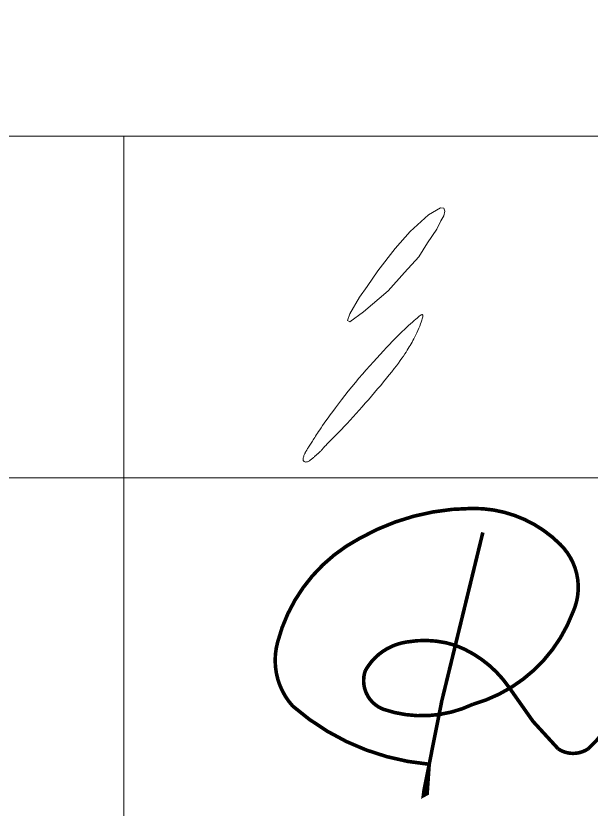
# Model space of a CAD drawing. Header units: millimetres. Extents: x 567980 to 569430, y 2065777 to 2066666.
# Drawn here: x 569346.5 to 569388.1, y 2066126.5 to 2066183.9 of the extents above; entities that cross this region are included whole.
import ezdxf

# ---------------------------------------------------------------- set-up
doc = ezdxf.new("R2010")
doc.units = ezdxf.units.MM
doc.linetypes.add('CENTER', pattern=[3, 1.5, -0.5, 0.5, -0.5])
for name, color, linetype, lineweight in [('A-KY HIEU', 34, 'Continuous', 20), ('A-TEXT', 7, 'Continuous', 18), ('E- RANH GIOI', 1, 'CENTER', 13)]:
    doc.layers.add(name, color=color, linetype=linetype, lineweight=lineweight)

# ---------------------------------------------------------------- blocks, each defined once
blk = doc.blocks.new('dangquang')
for points in [[(-6.788065286234996, 4.96999723546304), (-7.20209637208427, 4.355320315700737), (-7.577493289000586, 3.74595103665817), (-8.208510396152747, 3.04634511351216), (-8.94102693265586, 2.23420721434502), (-10.03980173741161, 1.307414552941708), (-10.64173923914734, 0.855165213013322), (-10.74365458335888, 0.9252320121564139), (-10.63855438464134, 1.218238626757909), (-10.21496873527133, 1.947570308756355), (-9.864634739552343, 2.431668193749886), (-9.402830836105181, 3.119596767162221), (-8.62254148200202, 4.106901664191184), (-7.963276599150163, 4.868081891252444), (-7.15113869998072, 5.59741357325089), (-6.61608314288128, 5.906344460384958), (-6.469579835581158, 5.896789896866323), (-6.428176726995048, 5.763026007590611), (-6.469579835581158, 5.565565028185745), (-6.603343724855677, 5.339440358221566)], [(-8.208510396152747, 3.04634511351216), (-8.94102693265586, 2.23420721434502), (-10.03980173741161, 1.307414552941708), (-10.64173923914734, 0.855165213013322), (-10.74365458335888, 0.9252320121564139), (-10.63855438464134, 1.218238626757909), (-10.21496873527133, 1.947570308756355), (-9.864634739552343, 2.431668193749886), (-9.402830836105181, 3.119596767162221), (-8.62254148200202, 4.106901664191184), (-7.963276599150163, 4.868081891252444), (-7.15113869998072, 5.59741357325089), (-6.61608314288128, 5.906344460384958), (-6.469579835581158, 5.896789896866323), (-6.428176726995048, 5.763026007590611), (-6.469579835581158, 5.565565028185745), (-6.603343724855677, 5.339440358221566), (-6.788065286234996, 4.96999723546304), (-7.20209637208427, 4.355320315700737), (-7.577493289000586, 3.74595103665817)], [(-6.61608314288128, 5.906344460384958), (-6.469579835581158, 5.896789896866323), (-6.428176726995048, 5.763026007590611), (-6.469579835581158, 5.565565028185745), (-6.603343724855677, 5.339440358221566), (-6.788065286234996, 4.96999723546304), (-7.20209637208427, 4.355320315700737), (-7.577493289000586, 3.74595103665817), (-8.208510396152747, 3.04634511351216), (-8.94102693265586, 2.23420721434502), (-10.03980173741161, 1.307414552941708), (-10.64173923914734, 0.855165213013322), (-10.74365458335888, 0.9252320121564139), (-10.63855438464134, 1.218238626757909), (-10.21496873527133, 1.947570308756355), (-9.864634739552343, 2.431668193749886), (-9.402830836105181, 3.119596767162221), (-8.62254148200202, 4.106901664191184), (-7.963276599150163, 4.868081891252444), (-7.15113869998072, 5.59741357325089)], [(-7.445754635744265, 0.9283824513117054), (-7.472368723697059, 0.8532525316367696), (-7.504857403835558, 0.7681312236816495), (-7.542077051947786, 0.6755707302210112), (-7.582884043830632, 0.5781232540330734), (-7.626134755274279, 0.4783409978936106), (-7.670685562077438, 0.37877616458087), (-7.715392840029153, 0.2819809568717915), (-7.759112964925066, 0.1905075775422347), (-7.801016116673622, 0.1062131006873983), (-7.841527691638817, 0.02817408566576773), (-7.881386890296767, -0.04522803684716337), (-7.921332913124274, -0.1156118361770382), (-7.962104960604847, -0.1845958816448388), (-8.004442233212103, -0.2537987425785673), (-8.049083931426935, -0.3248389883003995), (-8.096769255725007, -0.3993351881359501), (-8.148228536105535, -0.478711323513636), (-8.204156620639196, -0.5636130242855018), (-8.26523948691954, -0.6544913324040635), (-8.332163112537728, -0.7517972898264134), (-8.405613475083896, -0.8559819385085348), (-8.486276552152617, -0.9674963204040807), (-8.574838321334028, -1.086791477471337), (-8.671984760219289, -1.214318451661597), (-8.778087614013998, -1.350236667203916), (-8.892261698381503, -1.493539077409281), (-9.01330759659811, -1.642927017860558), (-9.140025891940354, -1.797101824139446), (-9.271217167680675, -1.954764831827703), (-9.40568200709697, -2.114617376510495), (-9.542220993467367, -2.275360793767248), (-9.679634710061805, -2.4356964191808), (-9.816898268423301, -2.594501901812833), (-9.953684893112381, -2.751360144632855), (-10.08984233695242, -2.906030364090327), (-10.22521835277018, -3.058271776633546), (-10.35966069339122, -3.207843598710809), (-10.49301711163548, -3.354505046770413), (-10.62513536033168, -3.498015337261819), (-10.75586319230081, -3.638133686632131), (-10.88478435502782, -3.774412832362771), (-11.01042657463506, -3.905579596050302), (-11.13105357190057, -4.030154320324272), (-11.24492906760941, -4.146657347813232), (-11.35031678253733, -4.253609021147923), (-11.44548043746897, -4.349529682954511), (-11.52868375318656, -4.432939675863793), (-11.59819045046629, -4.502359342505429), (-11.65291157052081, -4.556925614314594), (-11.69434743627255, -4.598241777952268), (-11.72464569107558, -4.628527708889663), (-11.7459539782808, -4.650003282595634), (-11.76041994124114, -4.664888374539061), (-11.77019122331103, -4.67540286018999), (-11.77741546784011, -4.68376661501614), (-11.78424031818213, -4.692199514489829), (-11.79242553366396, -4.702500291657827), (-11.8021793375076, -4.714783109897013), (-11.81332206890966, -4.728740990159764), (-11.8256740670621, -4.744066953401983), (-11.83905567116381, -4.760454020578379), (-11.85328722041027, -4.777595212642552), (-11.86818905399696, -4.795183550549183), (-11.88358151111913, -4.812912055254202), (-11.89930406121584, -4.830515590325433), (-11.91527269469873, -4.847896389779834), (-11.93142253222459, -4.864998530248613), (-11.94768869444306, -4.881766088364145), (-11.96400630201379, -4.898143140757668), (-11.98031047559039, -4.914073764059196), (-11.99653633582807, -4.929502034899997), (-12.01261900338159, -4.944372029913552), (-12.02846802372187, -4.958619984326845), (-12.04389064159056, -4.972150767765925), (-12.05866852654424, -4.984861408454805), (-12.07258334814037, -4.99664893461528), (-12.08541677593769, -5.007410374470254), (-12.09695047949253, -5.01704275624499), (-12.10696612836489, -5.025443108160033), (-12.11524539210768, -5.032508458440617), (-12.12171983822532, -5.038244603186826), (-12.12692062600115, -5.043092410004675), (-12.13152881266478, -5.047601514379693), (-12.1362254554399, -5.05232155179857), (-12.14169161156235, -5.057802157742174), (-12.14860833825242, -5.064592967698331), (-12.15765669273958, -5.073243617150212), (-12.16951773225162, -5.084303741582175), (-12.18468621818511, -5.098153134648669), (-12.20291172859072, -5.114492222666939), (-12.2237575456877, -5.132851590127899), (-12.24678695169109, -5.152761821521182), (-12.27156322882342, -5.173753501333039), (-12.29764965929951, -5.195357214051967), (-12.32460952534041, -5.217103544167685), (-12.35200610916195, -5.238523076167525), (-12.3794661486528, -5.259163463007638), (-12.40687020437372, -5.278640631501531), (-12.43416229255195, -5.296587576932723), (-12.46128642941756, -5.312637294579957), (-12.48818663120198, -5.32642277972792), (-12.51480691413326, -5.337577027656579), (-12.5410912944418, -5.345733033647036), (-12.56698378835267, -5.350523792981619), (-12.59234493688609, -5.351645183984857), (-12.61670138020349, -5.349044617157404), (-12.63949628325361, -5.342732386044446), (-12.66017281098334, -5.332718784192309), (-12.67817412833847, -5.31901410514277), (-12.69294340027079, -5.301628642440988), (-12.70392379172677, -5.280572689633317), (-12.71055846765569, -5.255856540263835), (-12.71250378153684, -5.227636612749393), (-12.71026884099047, -5.196653825000595), (-12.70457594216271, -5.163795219804371), (-12.69614738120413, -5.129947839942957), (-12.68570545426496, -5.09599872820101), (-12.6739724574943, -5.06283492736307), (-12.66167068704192, -5.031343480213764), (-12.64952243905793, -5.002411429537659), (-12.63806509311826, -4.976635183663092), (-12.62709636250088, -4.95344861311392), (-12.61622904390731, -4.93199495395433), (-12.60507593404202, -4.911417442249586), (-12.59324982960754, -4.890859314069587), (-12.58036352731119, -4.869463805479683), (-12.56602982385016, -4.846374152543916), (-12.54986151592971, -4.820733591332299), (-12.53156829333909, -4.791872776893626), (-12.51124741819149, -4.759872040207483), (-12.48909304568826, -4.724999131242726), (-12.4652993310259, -4.687521799960138), (-12.44006042940237, -4.647707796327524), (-12.41357049601663, -4.605824870307913), (-12.38602368607235, -4.562140771866751), (-12.35761415476259, -4.516923250970649), (-12.32844090804872, -4.470321237324015), (-12.2982223549385, -4.422008379609537), (-12.26658175519833, -4.3715395062477), (-12.23314236859835, -4.318469445662544), (-12.19752745490121, -4.262353026274553), (-12.15936027388022, -4.202745076508933), (-12.11826408529953, -4.139200424785002), (-12.07386214892779, -4.071273899527938), (-12.02568183271842, -3.998410566111772), (-11.97286693736612, -3.919616437724528), (-11.91446537175261, -3.833787764511271), (-11.84952504475882, -3.73982079660891), (-11.77709386526419, -3.636611784162426), (-11.69621974215306, -3.52305697731228), (-11.60595058430283, -3.398052626199984), (-11.50533430059602, -3.260494980968275), (-11.39377153211456, -3.109783134032256), (-11.27207384873248, -2.947327546915233), (-11.14140555252141, -2.775041523409527), (-11.00293094556127, -2.594838367311951), (-10.8578143299261, -2.408631382415962), (-10.70722000769035, -2.218333872519651), (-10.55231228092737, -2.025859141416362), (-10.39425545171537, -1.833120492903021), (-10.23420620950469, -1.64186670192305), (-10.07329079325007, -1.453188428025669), (-9.912627829286976, -1.268011801906596), (-9.753335943951242, -1.087262954261604), (-9.596533763574485, -0.911868015789878), (-9.443339914490252, -0.7427531171859982), (-9.294873023033801, -0.5808443891480408), (-9.152251715538341, -0.4270679623740534), (-9.016331514623516, -0.2821118802439742), (-8.886915528040163, -0.1457118368791157), (-8.763543759830554, -0.01736543908504018), (-8.645756214033327, 0.1034297063316103), (-8.533092894683818, 0.2171759925675758), (-8.42509380582419, 0.324375812813912), (-8.321298951490803, 0.4255315602685243), (-8.221248335726045, 0.5211456281247422), (-8.12468096635348, 0.6115706009881308), (-8.03213186634639, 0.6965598291203321), (-7.944335062471737, 0.7757168541939734), (-7.862024581488868, 0.848645217879465), (-7.785934450162358, 0.9149484618506563), (-7.71679869525417, 0.9742301277814249), (-7.655351343524444, 1.026093757340931), (-7.602326421741623, 1.07014289220308), (-7.558163520611629, 1.106149787342673), (-7.522124486640564, 1.134561550933654), (-7.493176730282585, 1.155994004453333), (-7.470287661990596, 1.171062969378909), (-7.452424692217505, 1.180384267188856), (-7.438555231412693, 1.184573719356933), (-7.427646690032475, 1.184247147361532), (-7.418666478529985, 1.180020372679962), (-7.410881657198047, 1.17221367967062), (-7.404757885707568, 1.159965204220299), (-7.401060473558687, 1.142117545096937), (-7.400554730261661, 1.117513301070801), (-7.404005965324359, 1.084995070909883), (-7.412179488253742, 1.043405453384423), (-7.425840608557223, 0.9915870472612198)]]:
    blk.add_lwpolyline(points, close=True)
blk = doc.blocks.new('cky a khanh')
at = {"const_width": 12.04875}
blk.add_lwpolyline([(0, 0), (-111.5034989287669, -457.264811953828), (-137.532633049821, -564.0077144955576), (-196.6941881451639, -861.6303613482887), (-199.2021566461481, -880.6237537407651), (-186.4826190526946, -873.7291734647515), (-179.598065311322, -775.6252974088347, -0.1594437715817305), (-637.0393769139773, -580.4829676129011, -0.2549937246925236), (-687.1868775110925, -367.2244267538044, -0.2110530408622848), (-412.8410166704853, -19.88682494585373, -0.1288274700841066), (-35.83003767690388, 80.46871044016734, -0.2028243516793288), (258.8640739769908, -39.62888570588257, -0.3147394197146205), (301.6688146133965, -266.6627476895374, -0.238262512918528), (-34.07208320897189, -575.3364930664029, -0.1947154122094496), (-332.1794184776663, -591.9167263993804, -0.4072726020821972), (-393.4679726043541, -462.3346927294842, -0.2352198566321199), (-253.6230212674127, -366.3463735256737, -0.1222370575353458), (-92.0756260084163, -377.5930281720648, -0.1506447738388821), (86.51830712452647, -516.4883823406271), (167.9599188136926, -632.024176254039), (252.579610808607, -724.3299218053071, 0.3004788334552164), (352.0560155604908, -724.3299218053071, 0.1468992314686863), (479.5889057645982, -514.2326859945897), (637.3987755375856, 59.40614172803907, 0.1459630661823302), (634.4210531289573, 89.35802807697473, 0.443861364192477), (619.7645095930784, 87.90092058092705), (507.9545104894496, -425.5305696210635), (455.0457469251705, -714.1324374122123, -0.6041305265028407), (439.9762203592691, -703.9495143242166), (514.7975149676495, -486.7620982749504, -0.6949869632838089), (529.3990334357077, -491.114230773419, 0.1160329622555339), (506.9958609908354, -547.6721681616764, 0.1184104564642801), (496.7557344421803, -690.867520274558, 0.1261383343431808), (567.8790062129556, -593.226096836901, 0.01497098361170306), (610.7972013352264, -497.7503986601441, 0.7588180762745389), (593.4181019930111, -488.8528036921707, 0.08174385167123033), (567.8790062129556, -593.226096836901, 0.04361817749530621), (568.8737924039306, -666.222544017699, 0.5601912718518346), (590.0482347276993, -666.222544017699, 0.09215578603679679), (669.5351796845498, -502.3410623136806), (728.2686009930039, -316.0518215537595), (806.4227640060708, -68.16434342665889, 0.1452135980512125), (816.8889191713824, 46.74113644276076, 0.6840901672777274), (807.8898267541663, 49.09615003129875, 0.1167904186340289), (767.361706732132, -0.6930967307343963, 0.01337522809372976), (722.8120002501237, -196.1074129494009), (686.8666634205438, -447.3694826832725), (682.4033517054049, -629.2588342290255, 0.1992067892319731), (690.740457984939, -663.3631738340919, 0.1031035628132911), (710.2866696043056, -682.4532407306106, 0.2190766986978663), (740.2824797512149, -649.9455514961592), (774.9255601817567, -580.2862920478583, 0.581338978377704), (766.2381693603529, -565.8320092615395, 0.3800632611582653), (758.3455264674849, -570.2000743090757), (764.6754081432009, -691.0053629431495, 0.1329082578137178), (802.8175364583731, -736.3199485660734, 0.1980539827225694), (868.0827163533249, -736.3199485660734, 0.09821760287647177), (953.0997823124053, -555.0463264986247), (989.0484549535031, -437.7869442004885), (1001.935766545968, -356.4509545920373), (1007.631763836136, -315.5955890926343), (997.0132509935647, -298.3527837282891)], format="xyb", dxfattribs=at)
blk = doc.blocks.new('A$C33BC4D2A')
at = {"layer": 'A-KY HIEU', "color": 0}
for p, q in [((353.6623733472079, -181.1322771366686), (414.9847733476199, -181.1322771366686)), ((384.3235733476467, -239.5345628522336), (384.3235733476467, -181.1322771366686)), ((353.6623733472079, -192.8127342816442), (414.9847733476199, -192.8127342816442))]:
    blk.add_line(p, q, dxfattribs=at)
at = {"layer": 'A-KY HIEU', "color": 0, "const_width": 1.022040000000003}
blk.add_lwpolyline([(14.34509334713221, -292.0966199915856), (14.34509334713221, -4.903379993513227), (414.9847733476199, -4.903379993513227), (414.9847733476199, -292.0966199915856)], close=True, dxfattribs=at)
at = {"layer": 'Defpoints', "color": 125}
blk.add_lwpolyline([(0, -296.9999999944121), (420, -296.9999999944121), (420, 3.725290298461914e-09), (0, 3.725290298461914e-09)], close=True, dxfattribs=at)
at = {"layer": 'A-TEXT'}
for name, p, xscale, yscale, zscale in [('dangquang', (400.2640436231159, -188.1411440353841), 0.7716810816000003, 0.7716810816000003, 0.7716810816000003), ('cky a khanh', (396.6055657467805, -194.6812283229083), 0.0102204, 0.0102204, 0.0102204)]:
    blk.add_blockref(name, p, dxfattribs=dict(at, xscale=xscale, yscale=yscale, zscale=zscale))

msp = doc.modelspace()

# ---------------------------------------------------------------- block references
at = {"layer": 'E- RANH GIOI', "extrusion": (-2.468502494809744e-06, 4.620640694012809e-06, 0.9999999999862782), "xscale": 2.114336868039268, "yscale": 2.114336868039268, "zscale": 2.114336868039268}
msp.add_blockref('A$C33BC4D2A', (568541.68443532, 2066558.170688438, 8.142757457094547), dxfattribs=at)

doc.saveas('drawing.dxf')
